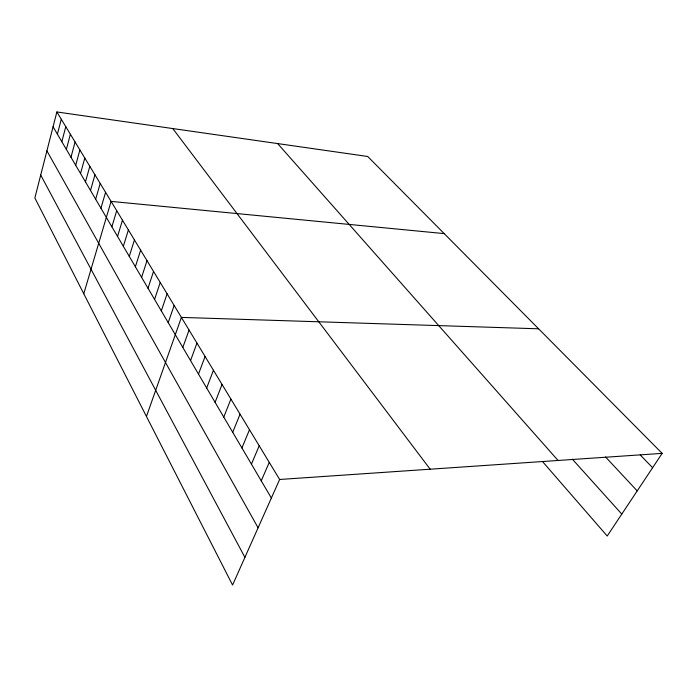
<?xml version="1.0" encoding="UTF-8"?>
<svg xmlns="http://www.w3.org/2000/svg" width="697" height="697" viewBox="0 0 697 697"><rect width="100%" height="100%" fill="white"/><g stroke="black" fill="none" stroke-linecap="round" stroke-linejoin="round"><path stroke-width="1.05" d="M56.866 111.956L34.85 197.974L232.571 585.044L279.636 479.475L56.866 111.956L367.702 156.476L662.15 453.372L607.218 536.019L542.815 461.911M57.407 134.181L61.275 119.231M61.833 141.709L65.779 126.662M66.354 149.402L70.38 134.251M70.981 157.261L75.084 142.005M75.703 165.294L79.885 149.933M80.53 173.501L84.799 158.036M85.461 181.891L89.817 166.322M90.505 190.473L94.949 174.79M95.663 199.246L100.202 183.45M100.943 208.22L105.578 192.32M83.779 293.759L111.084 201.398L444.198 233.608M111.877 226.813L116.713 210.686M117.54 236.44L122.48 220.2M123.334 246.302L128.387 229.949M129.276 256.4L134.443 239.934M135.366 266.751L140.646 250.171M141.604 277.362L147.006 260.669M147.999 288.244L153.532 271.438M154.568 299.405L160.232 282.477M161.295 310.853L167.097 293.812M168.212 322.606L174.154 305.452M146.457 416.457L181.394 317.405L538.598 328.801M182.814 347.446L189.07 330.056M190.542 360.584L196.963 343.072M198.488 374.106L205.084 356.472M206.669 388.011L213.439 370.264M215.094 402.335L222.047 384.465M223.763 417.085L230.916 399.093M232.711 432.288L240.064 414.184M241.92 447.962L249.491 429.735M251.425 464.124L259.223 445.784M261.236 480.808L269.269 462.355M279.636 479.475L662.15 453.372M640.221 454.932L652.619 467.722M605.536 456.962L637.215 490.888M572.376 459.192L621.785 514.098M277.633 143.573L558.062 460.473M172.778 128.562L430.171 469.203M53.068 126.802L271.368 498.033M46.908 150.857L258.099 527.795M40.714 175.043L244.908 557.356"/></g></svg>
